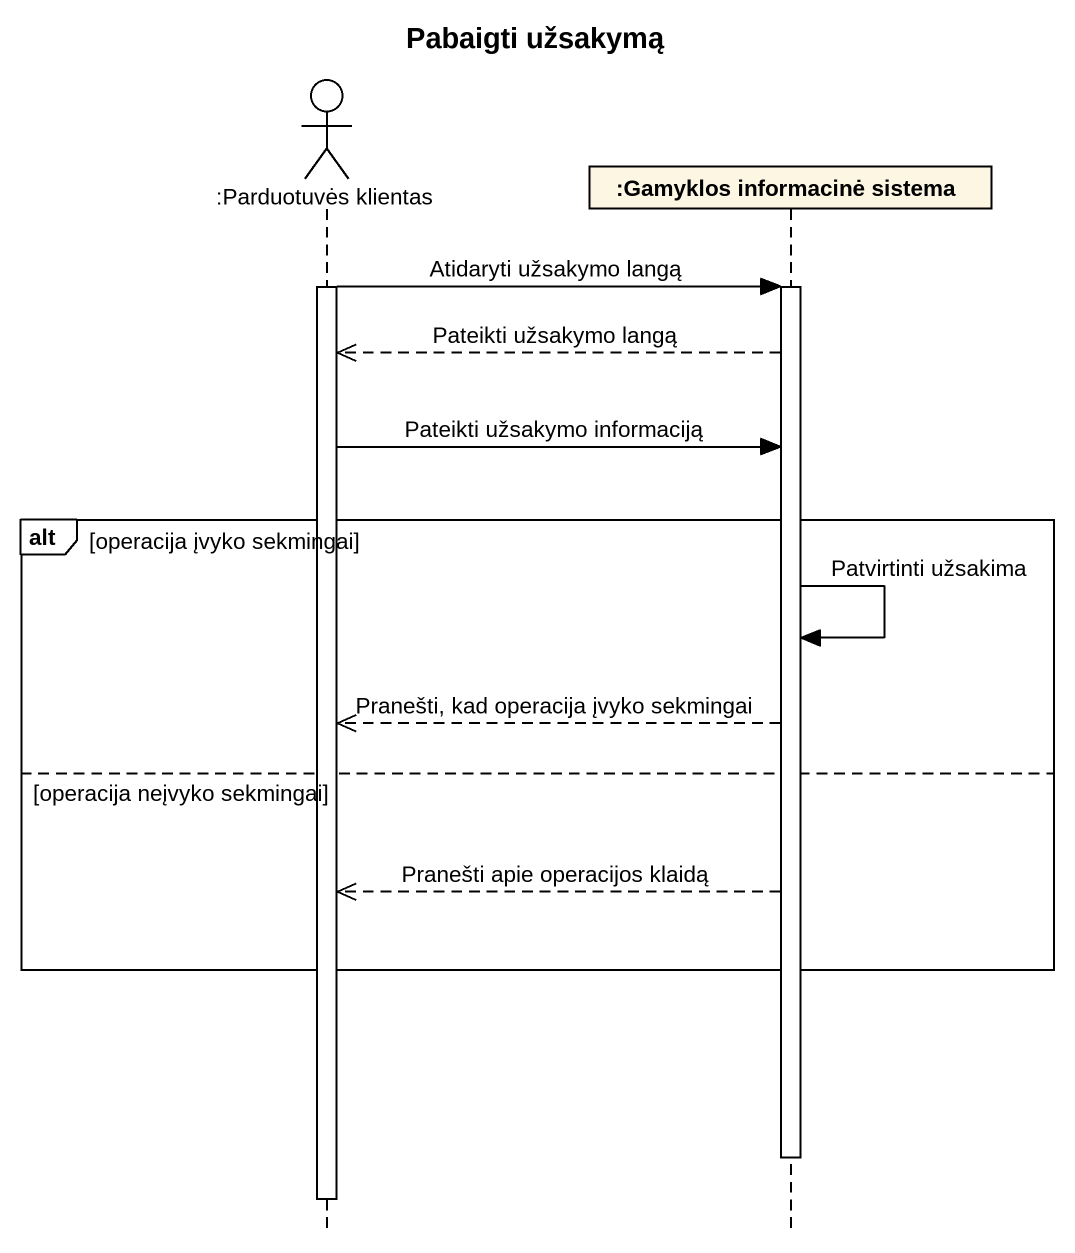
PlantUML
@startuml
title Pabaigti užsakymą
hide footbox
actor ":Parduotuvės klientas" as Parduotuvės_klientas
participant ":Gamyklos informacinė sistema" as Gamyklos_informacinė_sistema

activate Parduotuvės_klientas
Parduotuvės_klientas -> Gamyklos_informacinė_sistema : Atidaryti užsakymo langą
activate Gamyklos_informacinė_sistema
Gamyklos_informacinė_sistema -->> Parduotuvės_klientas : Pateikti užsakymo langą
Parduotuvės_klientas -> Gamyklos_informacinė_sistema : Pateikti užsakymo informaciją
alt operacija įvyko sekmingai
  Gamyklos_informacinė_sistema -> Gamyklos_informacinė_sistema : Patvirtinti užsakima
  Gamyklos_informacinė_sistema -->> Parduotuvės_klientas : Pranešti, kad operacija įvyko sekmingai
else operacija neįvyko sekmingai
  Gamyklos_informacinė_sistema -->> Parduotuvės_klientas : Pranešti apie operacijos klaidą
end
deactivate Gamyklos_informacinė_sistema
deactivate Parduotuvės_klientas
@enduml
